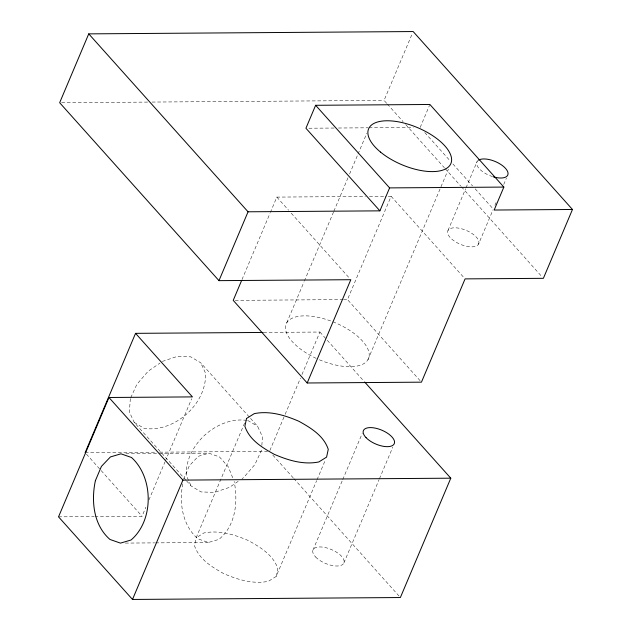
<?xml version="1.0" encoding="UTF-8"?>
<svg xmlns="http://www.w3.org/2000/svg" width="631" height="631" viewBox="0 0 631 631"><rect width="100%" height="100%" fill="white"/><g stroke="black" fill="none" stroke-linecap="round" stroke-linejoin="round"><path stroke-width="0.47" stroke-dasharray="3.15 2.37" d="M130.325 398.611L129.394 412.019L134.253 422.47L185.924 480.175M261.857 445.383L262.457 436.762L257.59 426.311L250.397 418.274M182.785 483.867C178.944 503.073 182.525 525.41 197.85 538.819L208.364 542.502L218.925 539.379C235.828 525.631 238.155 501.535 234.156 481.429M244.631 422.991L196.123 537.817L194.451 545.61C198.97 559.263 211.913 567.048 223.808 573.658C237.784 579.7 253.086 584.377 268.404 581.317L276.173 576.466L316.652 480.625M276.173 576.466L277.845 568.673C273.326 555.02 260.382 547.235 248.488 540.625C234.511 534.583 219.209 529.898 203.892 532.966L196.123 537.817M94.879 516.584L142.03 516.245L145.848 507.206M148.908 499.973L164.951 461.995M165.33 461.095L191.682 398.705M242.02 279.541L269.958 213.404M270.336 212.497L276.843 197.101L365.499 196.462M183.645 479.189L189.324 465.757L198.308 456.308L208.869 453.192L219.391 456.868L228.272 466.782L233.123 478.842M286.726 322.827L303.976 281.994M304.363 281.087L333.491 212.126M333.87 211.219L348.052 177.642M349.59 174.014L357.635 154.958M358.022 154.051L366.84 133.18M386.693 103.334L384.066 100.408L412.39 33.364M269.887 450.479L284.778 415.214M285.165 414.315L300.443 378.143M301.965 374.53L319.917 332.032L263.04 332.442M420.136 380.706L347.476 299.559L391.11 196.28L385.194 196.32M420.191 127.423L429.514 105.361M317.038 479.718L325.438 459.825M367.936 359.725L448.428 169.171M312.944 550.122L342.357 480.499M342.736 479.592L362.218 433.481M448.026 230.418L465.631 188.74M466.009 187.833L477.107 161.56M343.927 562.844L379.065 479.663M379.444 478.755L392.813 447.111M478.472 244.252A16.745 7.548 22.9 0 0 458.974 228.193A16.745 7.548 22.9 0 0 452.301 239.551A16.745 7.548 22.9 0 0 478.472 244.252L493.016 209.823M494.933 205.296L496.076 202.575M503.735 184.457L506.409 178.116M130.735 397.711L136.911 384.287L148.151 371.233L159.966 363.07M261.518 450.171L254.932 464.495L243.692 477.549L242.115 478.637M238.179 481.358L229.51 487.345L214.548 492.393L201.076 491.928L191.154 486.02L186.579 480.901M162.333 361.437L177.295 356.389L190.767 356.854L200.69 362.762L249.742 417.541M61.625 102.711L148.135 102.088M152.063 102.064L384.066 100.408M308.882 128.219L334.493 128.038M338.437 128.014L367.983 127.801M368.969 127.793L413.297 127.478M369.435 196.438L384.216 196.328M235.189 300.364L342.554 299.599M343.54 299.591L347.476 299.559M85.138 452.703L155.747 452.198M159.667 452.167L267.544 451.394M125.861 453.784L158.089 453.555M159.059 453.547L208.869 453.192M58.533 516.844L93.901 516.592M125.356 543.094L154.65 542.881M155.628 542.873L208.364 542.502M246.705 420.364C216.922 416.263 184.851 445.478 186.287 475.561L191.154 486.02M247.667 420.396L257.59 426.311M134.253 422.47L144.176 428.386C174.495 432.842 206.842 403.872 205.556 373.221L200.69 362.762M424.773 132.542L450.305 161.055M452.924 163.981L472.556 185.908M475.175 188.835L492.85 208.569M387.347 104.068L403.083 121.641M405.701 124.567L444.382 167.767M445.036 168.501L460.772 186.074M461.427 186.808L542.068 276.867M391.11 196.28L464.424 278.161M276.843 197.101L288.627 210.257M291.246 213.183L349.503 278.247M319.917 332.032L363.977 381.242M272.789 455.054L293.178 477.825M293.833 478.558L399.052 596.066M86.439 454.162L142.03 516.245M316.194 358.361A44.659 20.137 22.9 0 1 297.296 316.557A44.659 20.137 22.9 0 1 367.368 347.981A44.659 20.137 22.9 0 1 318.836 359.544M492.559 176.601A16.745 7.548 22.9 0 1 478.621 160.1M315.642 556.999A16.745 7.548 22.9 0 0 342.728 564.461A16.745 7.548 22.9 0 0 326.937 547.976A16.745 7.548 22.9 0 0 315.642 556.999"/><path stroke-width="0.95" d="M88.742 33.869L59.661 102.727L218.973 280.645L350.812 279.707L307.187 382.985L421.445 382.173L465.079 278.886L543.386 278.326L572.467 209.476L413.155 31.55L88.742 33.869L248.054 211.795L379.901 210.849L389.595 187.896L315.626 105.29L305.932 128.243L379.901 210.849M85.138 452.703L135.547 333.349L263.04 332.442M135.547 333.349L192.447 396.899L108.95 397.491L58.533 516.844L132.502 599.45L400.37 597.533L450.786 478.188L364.639 381.976M218.973 280.645L248.054 211.795M241.634 280.448L233.218 300.38L307.187 382.985M132.502 599.45L182.911 480.104L108.95 397.491M315.626 105.29L429.885 104.478L503.853 187.084L494.16 210.036L572.467 209.476M389.595 187.896L503.853 187.084M182.911 480.104L450.786 478.188M478.621 160.1A16.745 7.548 22.9 0 1 505.612 168.485A16.745 7.548 22.9 0 1 493.371 176.854M95.376 480.712C91.061 500.998 93.451 525.087 109.952 539.45L120.474 543.125L131.035 540.01C154.027 520.504 153.688 477.478 131.493 457.491L120.971 453.815L110.417 456.939L101.425 466.38L95.376 480.712M246.54 418.471L244.867 426.256C249.387 439.917 262.322 447.695 274.225 454.304C288.201 460.346 303.503 465.031 318.813 461.963L326.582 457.12L328.262 449.327C323.742 435.666 310.799 427.889 298.897 421.279C284.92 415.237 269.618 410.552 254.309 413.62L246.54 418.471M366.059 437.654A16.745 7.548 22.9 0 0 393.137 445.115A16.745 7.548 22.9 0 0 377.354 428.63A16.745 7.548 22.9 0 0 366.059 437.654M380.548 152.103A44.659 20.137 22.9 0 0 450.345 164.636A44.659 20.137 22.9 0 0 398.327 121.822A44.659 20.137 22.9 0 0 380.548 152.103"/></g></svg>
